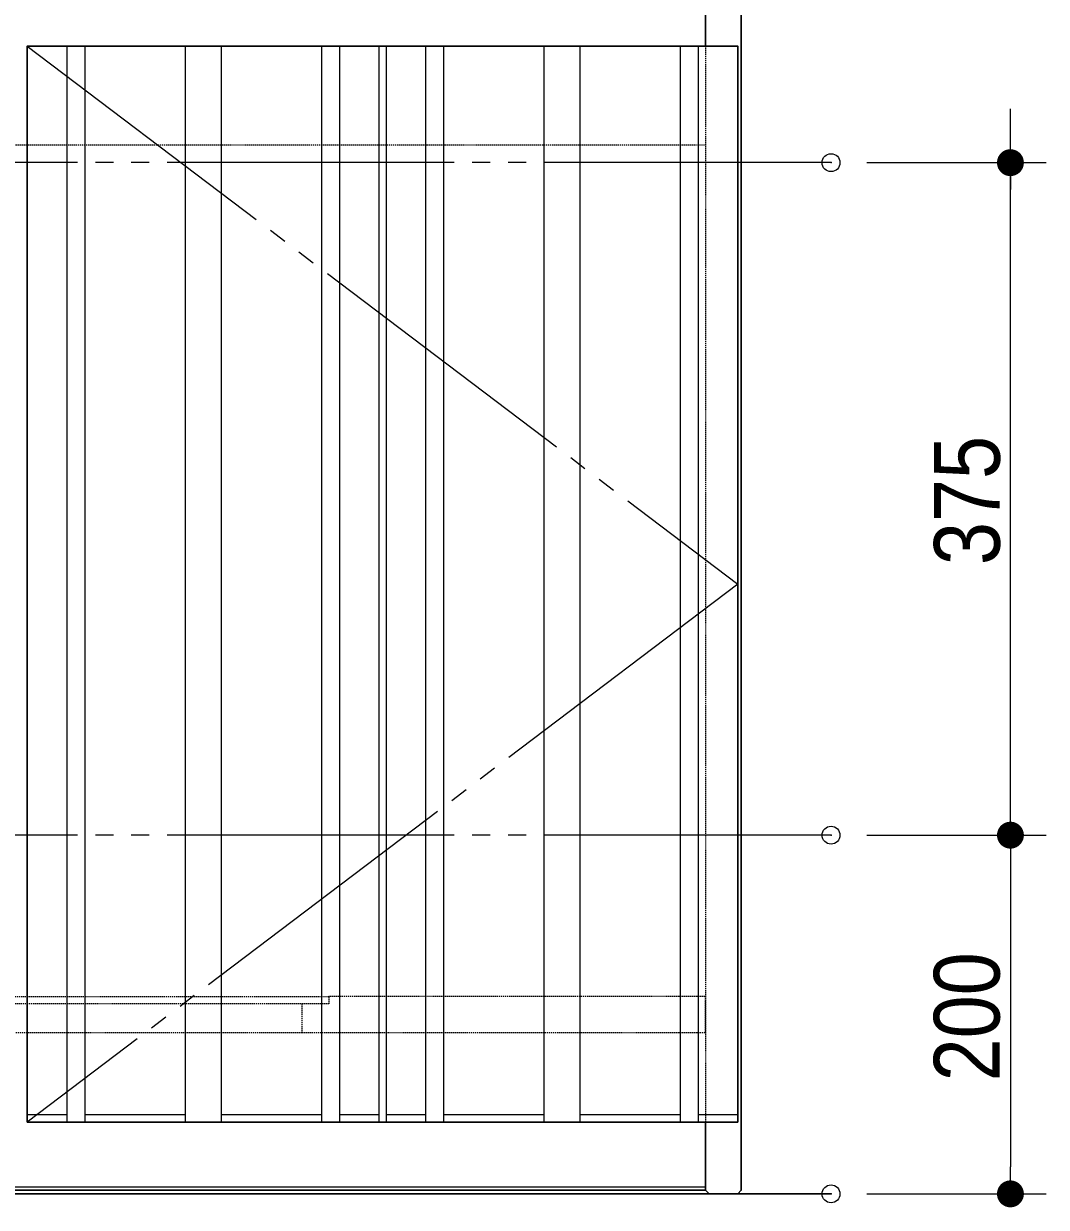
# Model space of a CAD drawing. Units: millimetres, scale not verified. Extents: x -6062 to 6062, y -3045 to 3045.
# Drawn here: x -4522 to -3952, y -2078 to -1418 of the extents above; entities that cross this region are included whole.
import ezdxf
from ezdxf.enums import TextEntityAlignment as Align

# ---------------------------------------------------------------- set-up
doc = ezdxf.new("R2010")
doc.units = ezdxf.units.MM
doc.header["$LTSCALE"] = 20
doc.header["$PDMODE"] = 32
doc.header["$PDSIZE"] = 10
doc.linetypes.add('USER2', pattern=[1.11, 0.71, -0.4])
doc.linetypes.add('USER3', pattern=[10.5, 8, -0.5, 0.5, -0.5, 0.5, -0.5])
for name, color, linetype, lineweight in [('0-2_5ボウル・キャビネット', 7, 'Continuous', 15), ('0-3_2寸法-1', 7, 'Continuous', 15), ('0-4_0', 7, 'Continuous', 25), ('0-6_2寸法-2', 7, 'Continuous', 15)]:
    doc.layers.add(name, color=color, linetype=linetype, lineweight=lineweight)
doc.layers.add('0-5_Defpoints', color=7, linetype='Continuous')
doc.styles.add('ＭＳ Ｐゴシック', font='')
doc.styles.get('ＭＳ Ｐゴシック').set_extended_font_data('MS PGothic')

# ---------------------------------------------------------------- blocks, each defined once
blk = doc.blocks.new('_Dot')
at = {"layer": '0-4_0'}
blk.add_line((-10, 0), (-20, 0), dxfattribs=at)
for points in [[(0, 0), (-5.36, 8.44), (-4.26, 9.05)], [(0, 0), (-4.26, 9.05), (-3.09, 9.51)], [(0, 0), (-3.09, 9.51), (-1.87, 9.82)], [(0, 0), (-1.87, 9.82), (-0.63, 9.98)], [(0, 0), (-0.63, 9.98), (0.63, 9.98)], [(0, 0), (0.63, 9.98), (1.87, 9.82)], [(0, 0), (1.87, 9.82), (3.09, 9.51)], [(0, 0), (3.09, 9.51), (4.26, 9.05)], [(0, 0), (4.26, 9.05), (5.36, 8.44)], [(0, 0), (-10, 0), (-9.92, 1.25)], [(0, 0), (-9.92, -1.25), (-10, 0)], [(0, 0), (-9.92, 1.25), (-9.69, 2.49)], [(0, 0), (-9.69, -2.49), (-9.92, -1.25)], [(0, 0), (-9.69, 2.49), (-9.3, 3.68)], [(0, 0), (-9.3, -3.68), (-9.69, -2.49)], [(0, 0), (-9.3, 3.68), (-8.76, 4.82)], [(0, 0), (-8.76, -4.82), (-9.3, -3.68)], [(0, 0), (-8.76, 4.82), (-8.09, 5.88)], [(0, 0), (-8.09, -5.88), (-8.76, -4.82)], [(0, 0), (-8.09, 5.88), (-7.29, 6.85)], [(0, 0), (-7.29, -6.85), (-8.09, -5.88)], [(0, 0), (-7.29, 6.85), (-6.37, 7.71)], [(0, 0), (-6.37, -7.71), (-7.29, -6.85)], [(0, 0), (-6.37, 7.71), (-5.36, 8.44)], [(0, 0), (-5.36, -8.44), (-6.37, -7.71)], [(0, 0), (-4.26, -9.05), (-5.36, -8.44)], [(0, 0), (-3.09, -9.51), (-4.26, -9.05)], [(0, 0), (-1.87, -9.82), (-3.09, -9.51)], [(0, 0), (-0.63, -9.98), (-1.87, -9.82)], [(0, 0), (0.63, -9.98), (-0.63, -9.98)], [(0, 0), (5.36, 8.44), (6.37, 7.71)], [(0, 0), (6.37, 7.71), (7.29, 6.85)], [(0, 0), (7.29, 6.85), (8.09, 5.88)], [(0, 0), (8.09, 5.88), (8.76, 4.82)], [(0, 0), (8.76, 4.82), (9.3, 3.68)], [(0, 0), (9.3, 3.68), (9.69, 2.49)], [(0, 0), (9.69, 2.49), (9.92, 1.25)], [(0, 0), (9.92, 1.25), (10, 0)], [(0, 0), (1.87, -9.82), (0.63, -9.98)], [(0, 0), (3.09, -9.51), (1.87, -9.82)], [(0, 0), (4.26, -9.05), (3.09, -9.51)], [(0, 0), (5.36, -8.44), (4.26, -9.05)], [(0, 0), (6.37, -7.71), (5.36, -8.44)], [(0, 0), (7.29, -6.85), (6.37, -7.71)], [(0, 0), (8.09, -5.88), (7.29, -6.85)], [(0, 0), (8.76, -4.82), (8.09, -5.88)], [(0, 0), (9.3, -3.68), (8.76, -4.82)], [(0, 0), (9.69, -2.49), (9.3, -3.68)], [(0, 0), (9.92, -1.25), (9.69, -2.49)], [(0, 0), (10, 0), (9.92, -1.25)]]:
    blk.add_solid(points, dxfattribs=at)
blk = doc.blocks.new('グループ-44')
at = {"layer": '0-2_5ボウル・キャビネット', "linetype": 'USER2'}
for p, q in [((-47100, -28600), (-47100, -40600)), ((-70300, -29700), (-47100, -29700)), ((-65800, -39600), (-51600, -39600))]:
    blk.add_line(p, q, dxfattribs=at)
for points in [[(-66100, -39200), (-51300, -39200), (-51300, -39280), (-66100, -39280)], [(-51300, -39280), (-51600, -39280), (-51600, -39600), (-47100, -39600), (-47100, -39200), (-51300, -39200)]]:
    blk.add_lwpolyline(points, close=True, dxfattribs=at)
blk = doc.blocks.new('グループ-45')
at = {"layer": '0-2_5ボウル・キャビネット', "lineweight": 30}
blk.add_line((-70300, -41360), (-47100, -41360), dxfattribs=at)
blk.add_lwpolyline([(-47100, -28600), (-47100, -28100), (-46700, -28100), (-46700, -41360), (-46740, -41400), (-47060, -41400), (-47100, -41360), (-47100, -40600)], dxfattribs=at)
blk.add_lwpolyline([(-46740, -40600), (-54660, -40600), (-54660, -28600), (-46740, -28600)], close=True, dxfattribs=at)
blk = doc.blocks.new('グループ-46')
at = {"layer": '0-2_5ボウル・キャビネット', "lineweight": 9}
for p, q in [((-54220, -28600), (-54220, -40600)), ((-54020, -28600), (-54020, -40600)), ((-52900, -28600), (-52900, -40600)), ((-52500, -28600), (-52500, -40600)), ((-51380, -28600), (-51380, -40600)), ((-51180, -28600), (-51180, -40600)), ((-50740, -28600), (-50740, -40600)), ((-50660, -28600), (-50660, -40600)), ((-50220, -28600), (-50220, -40600)), ((-50020, -28600), (-50020, -40600)), ((-48900, -28600), (-48900, -40600)), ((-48500, -28600), (-48500, -40600)), ((-47380, -28600), (-47380, -40600)), ((-47180, -28600), (-47180, -40600)), ((-54220, -40520), (-54660, -40520)), ((-52900, -40520), (-54020, -40520)), ((-51380, -40520), (-52500, -40520)), ((-50740, -40520), (-51180, -40520)), ((-50220, -40520), (-50660, -40520)), ((-48900, -40520), (-50020, -40520)), ((-47380, -40520), (-48500, -40520)), ((-46740, -40520), (-47180, -40520))]:
    blk.add_line(p, q, dxfattribs=at)
blk = doc.blocks.new('グループ-47')
at = {"layer": '0-2_5ボウル・キャビネット'}
blk.add_line((-70300, -41320), (-47100, -41320), dxfattribs=at)
for name in ['グループ-45', 'グループ-46', 'グループ-44']:
    blk.add_blockref(name, (0, 0), dxfattribs=at)

msp = doc.modelspace()

# ---------------------------------------------------------------- linework, layer by layer
at = {"layer": '0-2_5ボウル・キャビネット', "linetype": 'USER3'}
for p, q in [((-4072.5, -1495), (-5372.5, -1495)), ((-4072.5, -1870), (-5372.5, -1870))]:
    msp.add_line(p, q, dxfattribs=at)
at = {"layer": '0-2_5ボウル・キャビネット', "lineweight": 30}
msp.add_line((-5372.5, -2070), (-4072.5, -2070), dxfattribs=at)
at = {"layer": '0-2_5ボウル・キャビネット', "linetype": 'USER3'}
msp.add_lwpolyline([(-4520.5, -1430), (-4124.5, -1730), (-4520.5, -2030)], dxfattribs=at)
at = {"layer": '0-3_2寸法-1'}
for p, q in [((-4052.5, -1495), (-3952.5, -1495)), ((-3972.5, -1854.99), (-3972.5, -1510.01)), ((-4052.5, -1870), (-3952.5, -1870)), ((-4052.5, -1870), (-3952.5, -1870)), ((-3972.5, -1885.01), (-3972.5, -2054.99)), ((-4052.5, -2070), (-3952.5, -2070))]:
    msp.add_line(p, q, dxfattribs=at)
at = {"layer": '0-5_Defpoints'}
for p in [(-4072.5, -1495), (-3972.5, -1495), (-4072.5, -1870), (-4072.5, -2070), (-3972.5, -2070)]:
    msp.add_point(p, dxfattribs=at)
at = {"layer": '0-6_2寸法-2'}
for p, q in [((-3972.5, -1479.99), (-3972.5, -1464.99)), ((-4052.5, -1495), (-3952.5, -1495)), ((-3972.5, -1870), (-3972.5, -1495)), ((-4052.5, -1870), (-3952.5, -1870)), ((-3972.5, -1885.01), (-3972.5, -1900.01))]:
    msp.add_line(p, q, dxfattribs=at)

# ---------------------------------------------------------------- block references
at = {"layer": '0-2_5ボウル・キャビネット', "xscale": 0.05, "yscale": 0.05}
msp.add_blockref('グループ-47', (-1787.5, 0), dxfattribs=at)
at = {"layer": '0-3_2寸法-1', "xscale": 0.7503418, "yscale": 0.7503418}
for p, rotation in [((-3972.5, -1495), 90), ((-3972.5, -1870), 270), ((-3972.5, -1870), 90), ((-3972.5, -2070), 270)]:
    msp.add_blockref('_Dot', p, dxfattribs=dict(at, rotation=rotation))
at = {"layer": '0-6_2寸法-2', "xscale": 0.7503418, "yscale": 0.7503418}
for p, rotation in [((-3972.5, -1495), 270), ((-3972.5, -1870), 90)]:
    msp.add_blockref('_Dot', p, dxfattribs=dict(at, rotation=rotation))

# ---------------------------------------------------------------- texts
at = {"layer": '0-3_2寸法-1', "style": 'ＭＳ Ｐゴシック', "width": 0.9}
for s, p in [('375', (-3967.44, -1719.39)), ('200', (-3967.54, -2007.28))]:
    msp.add_text(s, height=36.66, rotation=90, dxfattribs=at).set_placement(p, align=Align.BOTTOM_LEFT)

doc.saveas('drawing.dxf')
